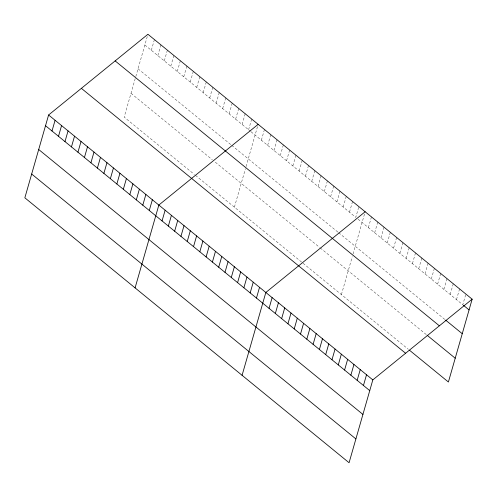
<?xml version="1.0" encoding="UTF-8"?>
<svg xmlns="http://www.w3.org/2000/svg" width="497" height="497" viewBox="0 0 497 497"><rect width="100%" height="100%" fill="white"/><g stroke="black" fill="none" stroke-linecap="round" stroke-linejoin="round"><path stroke-width="0.37" stroke-dasharray="2.48 1.86" d="M135.215 78.601L124.175 117.106L194.327 174.422M135.818 76.495L147.926 34.268M151.337 50.296L154.412 39.567M157.822 55.589L160.898 44.867M164.302 60.889L167.377 50.166M170.788 66.188L173.863 55.465M177.274 71.487L180.349 60.758M183.76 76.786L186.835 66.058M190.239 82.086L193.314 71.357M196.725 87.379L199.8 76.656M203.211 92.678L206.286 81.955M209.697 97.977L212.772 87.255M216.183 103.277L219.258 92.548M222.662 108.576L225.737 97.847M229.148 113.875L232.223 103.146M235.634 119.168L238.709 108.445M242.12 124.467L245.195 113.745M248.599 129.767L251.681 119.044M234.41 207.174L245.45 168.669M246.052 166.563L258.16 124.337M261.379 140.21L264.454 129.481M267.672 145.348L270.747 134.625M273.965 150.492L277.046 139.769M280.265 155.636L283.34 144.907M286.558 160.78L289.633 150.051M292.851 165.917L295.926 155.194M299.144 171.061L302.219 160.338M305.438 176.205L308.513 165.476M311.731 181.349L314.806 170.62M318.024 186.487L321.099 175.764M324.317 191.631L327.393 180.908M330.611 196.775L333.686 186.046M336.904 201.919L339.979 191.19M343.197 207.056L346.272 196.334M349.49 212.2L352.566 201.478M358.66 207.33L355.784 217.344L250.96 131.693M341.402 294.597L352.243 256.787M353.05 253.986L364.953 212.474M368.376 227.626L371.452 216.903M374.67 232.77L377.745 222.047M380.963 237.914L384.038 227.185M387.256 243.058L390.331 232.329M393.549 248.196L396.625 237.473M399.843 253.34L402.918 242.617M406.136 258.483L409.211 247.755M412.429 263.627L415.504 252.898M418.722 268.765L421.798 258.042M425.016 273.909L428.091 263.186M431.309 279.053L434.39 268.324M437.608 284.197L440.684 273.468M443.902 289.335L446.977 278.612M450.195 294.479L453.27 283.756M456.488 299.623L459.563 288.894M465.652 294.752L462.782 304.767L358.076 219.214M144.851 44.997L250.37 131.214M138.029 68.791L231.167 144.894M231.757 145.373L338.09 232.254M338.662 232.726L445.088 319.677M130.997 93.306L212.349 159.779M215.294 162.184L319.621 247.425M320.192 247.891L426.612 334.841M195.501 175.385L408.348 349.292"/><path stroke-width="0.75" d="M48.6 114.987L24.85 197.818L349.074 462.732L372.825 379.894L472.15 299.182L147.926 34.268L48.6 114.987L372.825 379.894M52.011 131.009L55.086 120.286M58.497 136.308L61.572 125.579M64.983 141.608L68.058 130.879M71.462 146.907L74.538 136.178M77.948 152.2L81.023 141.477M84.434 157.499L87.509 146.777M90.92 162.799L93.995 152.076M97.4 168.098L100.481 157.369M103.885 173.397L106.961 162.668M110.371 178.696L113.446 167.967M116.857 183.989L119.932 173.267M123.343 189.289L126.418 178.566M129.823 194.588L132.898 183.865M136.308 199.887L139.384 189.158M142.794 205.186L145.869 194.457M149.28 210.486L152.355 199.757M135.085 287.887L158.841 205.056L258.16 124.337M162.059 220.923L165.134 210.2M168.353 226.067L171.428 215.338M174.646 231.211L177.721 220.482M180.939 236.348L184.014 225.626M187.232 241.492L190.308 230.77M193.526 246.636L196.601 235.907M199.819 251.78L202.894 241.051M206.112 256.918L209.187 246.195M212.405 262.062L215.481 251.339M218.699 267.206L221.774 256.477M224.992 272.35L228.067 261.621M231.285 277.488L234.367 266.765M237.585 282.631L240.66 271.909M243.878 287.775L246.953 277.046M250.171 292.919L253.246 282.19M256.464 298.057L259.54 287.334M242.082 375.31L265.833 292.478L365.158 211.759M269.051 308.345L272.126 297.616M275.344 313.489L278.419 302.76M281.637 318.627L284.713 307.904M287.931 323.771L291.006 313.048M294.224 328.915L297.299 318.186M300.517 334.059L303.592 323.33M306.811 339.196L309.886 328.474M313.104 344.34L316.185 333.617M319.403 349.484L322.478 338.755M325.697 354.628L328.772 343.899M331.99 359.766L335.065 349.043M338.283 364.91L341.358 354.187M344.576 370.054L347.651 359.325M350.87 375.198L353.945 364.469M357.163 380.335L360.238 369.613M363.456 385.479L366.531 374.757M472.15 299.182L448.4 382.013L409.491 350.223M463.353 305.233L469.075 309.904M445.66 320.143L462.253 333.704M115.149 60.907L439.373 325.815M427.184 335.313L455.221 358.219M81.378 88.348L405.602 353.261M45.525 125.71L369.749 390.623M38.704 149.51L362.928 414.417M31.671 174.025L355.895 438.932"/></g></svg>
